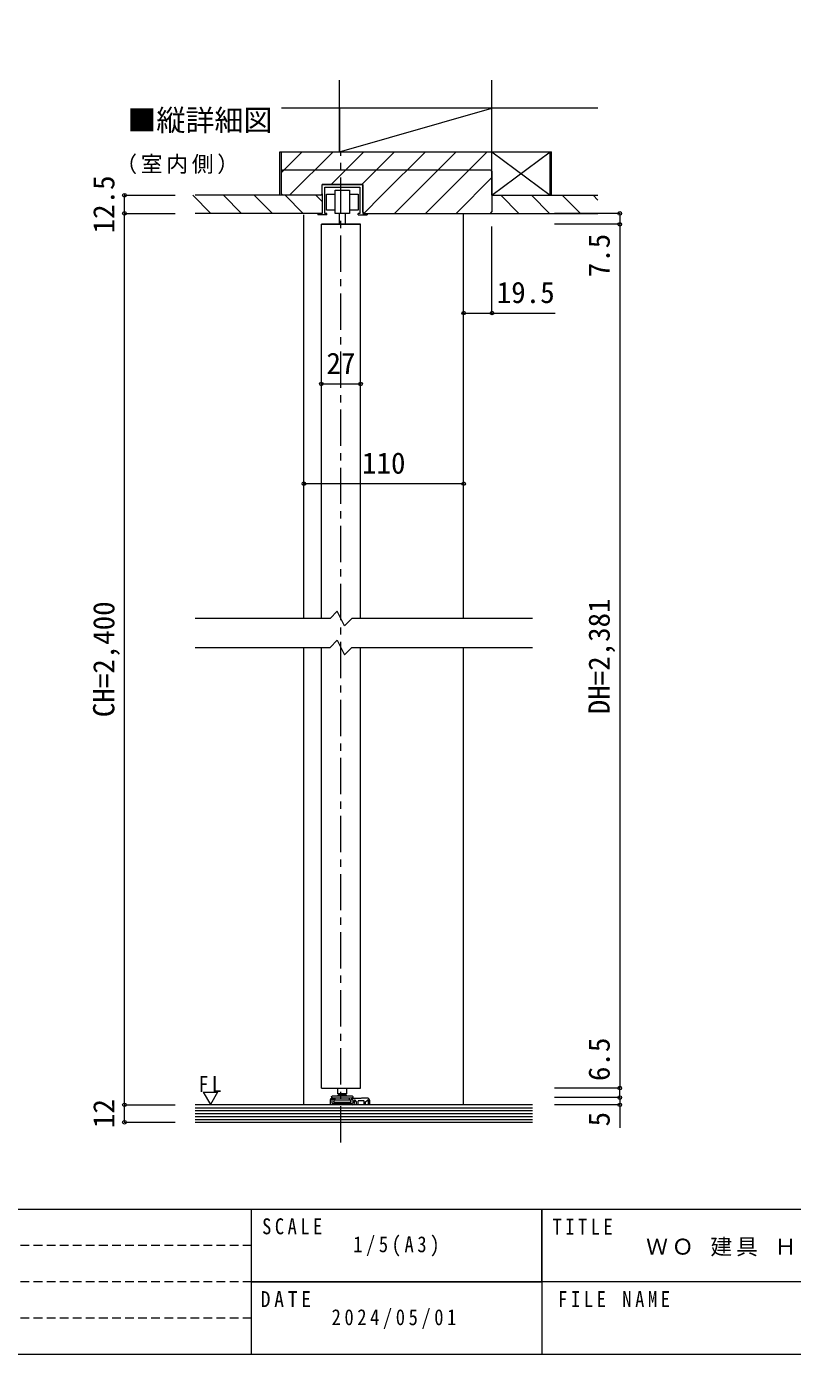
# Model space of a CAD drawing. Units: millimetres on the paper, with parts at other scales. Extents: x -197 to 198, y -138 to 137.
# Drawn here: x -13.2 to 92.3, y -138 to 45 of the extents above; entities that cross this region are included whole.
import ezdxf
from ezdxf.enums import TextEntityAlignment as Align

# ---------------------------------------------------------------- set-up
doc = ezdxf.new("R2010")
doc.units = ezdxf.units.MM
doc.header["$PDMODE"] = 32
doc.header["$PDSIZE"] = 0.5
doc.linetypes.add('CHAIN1', pattern=[8, 5, -1, 1, -1])
doc.linetypes.add('DASHED1', pattern=[1.8, 1.2, -0.6])
for name, color, linetype, lineweight in [('0-0_補助線', 7, 'Continuous', 9), ('0-1_通り芯', 4, 'CHAIN1', 9), ('0-3_仕上げ', 2, 'Continuous', 9), ('0-4_枠', 3, 'Continuous', 9), ('0-6_扉', 6, 'Continuous', 9), ('0-7_金物', 7, 'Continuous', 9), ('0-A_文字', 7, 'Continuous', 9), ('0-B_寸法', 7, 'Continuous', 9), ('0-C_ハッチ', 4, 'DASHED1', 9), ('F-0_補助線', 7, 'Continuous', 9)]:
    doc.layers.add(name, color=color, linetype=linetype, lineweight=lineweight)
doc.layers.add('F-A_文字', color=7, linetype='Continuous')
doc.styles.add('ＭＳ ゴシック', font='')
doc.styles.get('ＭＳ ゴシック').set_extended_font_data('MS Gothic')

# ---------------------------------------------------------------- blocks, each defined once
blk = doc.blocks.new('03')
at = {"layer": '0-0_補助線'}
for p, q in [((-1.466, -0.07), (-1.466, 0.07)), ((-1.366, 0.17), (0.634, 0.17)), ((-0.566, 1.281), (-0.566, 0.474)), ((-0.566, 0.474), (0.634, 0.474)), ((-0.316, 0.43), (-0.566, 0.474)), ((-0.466, 0.37), (-0.566, 0.27)), ((-0.566, 0.17), (-0.566, 0.27)), ((0.634, 0.27), (-0.566, 0.27)), ((-0.466, 0.37), (0.534, 0.37)), ((-0.316, 0.43), (0.384, 0.43)), ((-0.316, 0.43), (-0.316, 0.37)), ((0.384, 0.43), (0.634, 0.474)), ((0.384, 0.43), (0.384, 0.37)), ((0.634, 0.27), (0.534, 0.37)), ((0.634, 0.474), (0.634, 1.281)), ((0.634, 0.27), (0.634, 0.17)), ((0.634, 0.17), (1.434, 0.17)), ((1.534, 0.07), (1.534, -0.07)), ((-1.466, -0.07), (-1.292, -0.07)), ((-1.292, -0.07), (-1.002, -0.116)), ((-1.002, -0.116), (-0.976, -0.12)), ((-0.976, -0.35), (-0.976, -0.12)), ((-0.976, -0.123), (1.044, -0.123)), ((-0.976, -0.39), (1.044, -0.39)), ((-0.966, -0.69), (1.034, -0.69)), ((1.044, -0.12), (1.36, -0.07)), ((1.044, -0.12), (1.044, -0.35)), ((1.36, -0.07), (1.534, -0.07))]:
    blk.add_line(p, q, dxfattribs=at)
for points in [[(-1.126, -0.53), (-1.126, -0.39), (-1.016, -0.39)], [(-1.016, -0.39), (-0.976, -0.39), (-0.976, -0.35)], [(1.044, -0.35), (1.044, -0.39), (1.084, -0.39)], [(1.084, -0.39), (1.194, -0.39), (1.194, -0.53)]]:
    blk.add_lwpolyline(points, dxfattribs=at)
for centre, radius, start, end in [((-1.366, 0.07), 0.1, 90, 180), ((1.434, 0.07), 0.1, 0, 90), ((-0.966, -0.53), 0.16, 180, 270), ((1.034, -0.53), 0.16, 270, 0)]:
    blk.add_arc(centre, radius, start, end, dxfattribs=at)

msp = doc.modelspace()

# ---------------------------------------------------------------- linework, layer by layer
at = {"layer": '0-0_補助線'}
msp.add_line((29.086, -102.72), (29.086, -102.82), dxfattribs=at)
at = {"layer": '0-1_通り芯'}
msp.add_line((30.126, -108.794), (30.126, 27.75), dxfattribs=at)
at = {"layer": '0-3_仕上げ'}
for p, q in [((29.926, 27.75), (29.926, 37.601)), ((50.926, 27.75), (50.926, 37.601)), ((65.526, 33.75), (21.926, 33.75)), ((21.726, 27.75), (50.926, 27.75)), ((48.926, 27.75), (59.126, 27.75)), ((59.126, 21.75), (59.126, 27.75)), ((27.526, 21.75), (10.026, 21.75)), ((50.926, 21.75), (65.526, 21.75)), ((27.526, 19.25), (10.026, 19.25)), ((50.726, 19.25), (65.526, 19.25)), ((56.526, -103.6), (10.026, -103.6)), ((10.026, -106), (56.526, -106))]:
    msp.add_line(p, q, dxfattribs=at)
at = {"layer": '0-3_仕上げ', "color": 7}
for p, q in [((10.026, -104), (56.526, -104)), ((10.026, -104.4), (56.526, -104.4)), ((10.026, -104.8), (56.526, -104.8)), ((10.026, -105.2), (56.526, -105.2)), ((10.026, -105.6), (56.526, -105.6))]:
    msp.add_line(p, q, dxfattribs=at)
at = {"layer": '0-4_枠'}
for p, q in [((21.726, 21.75), (21.726, 27.75)), ((21.926, 21.95), (21.926, 27.75)), ((21.926, 25.05), (22.126, 25.25)), ((22.126, 25.25), (50.726, 25.25)), ((50.726, 25.25), (50.926, 25.05)), ((50.926, 25.05), (50.926, 19.45)), ((33.126, 23.25), (27.526, 23.25)), ((33.126, 19.45), (33.126, 23.25)), ((21.926, 21.95), (22.126, 21.75)), ((27.326, 21.75), (27.526, 21.95)), ((33.326, 19.25), (33.126, 19.45)), ((33.326, 19.25), (50.726, 19.25)), ((50.726, 19.25), (50.926, 19.45))]:
    msp.add_line(p, q, dxfattribs=at)
at = {"layer": '0-4_枠', "color": 4}
for p, q in [((25.026, -36.578), (25.026, 19.05)), ((47.026, -36.578), (47.026, 19.25)), ((25.026, -103.6), (25.026, -40.578)), ((47.026, -103.6), (47.026, -40.578))]:
    msp.add_line(p, q, dxfattribs=at)
at = {"layer": '0-4_枠', "color": 7}
for p, q in [((28.626, -103.06), (28.626, -103.6)), ((31.766, -103.6), (28.626, -103.6)), ((28.866, -102.92), (28.866, -103.32)), ((29.046, -102.86), (28.926, -102.86)), ((29.086, -102.72), (29.086, -102.82)), ((30.306, -103.48), (30.366, -103.42)), ((31.646, -103.42), (30.366, -103.42)), ((31.526, -102.72), (31.526, -102.82)), ((31.566, -102.86), (31.686, -102.86)), ((31.586, -102.66), (32.846, -102.66)), ((31.746, -102.92), (31.746, -103.32)), ((31.966, -103.015), (31.966, -103.4)), ((32.269, -103.172), (32.069, -102.972)), ((32.286, -103.6), (32.286, -103.215)), ((32.506, -103.6), (32.286, -103.6)), ((32.506, -103.6), (32.506, -103.08)), ((33.286, -103.06), (32.526, -103.06)), ((32.906, -102.72), (32.846, -102.66)), ((32.906, -102.72), (32.966, -102.66)), ((33.706, -102.66), (32.966, -102.66)), ((33.306, -103.6), (33.306, -103.08)), ((33.526, -103.6), (33.306, -103.6)), ((33.906, -103.6), (33.906, -103.051)), ((34.106, -103.6), (33.906, -103.6)), ((34.106, -103.6), (34.106, -103.06))]:
    msp.add_line(p, q, dxfattribs=at)
for points in [[(30.306, -103.48), (30.246, -103.42), (28.966, -103.42)], [(33.526, -103.6), (33.526, -103.19), (33.736, -102.981)]]:
    msp.add_lwpolyline(points, dxfattribs=at)
for centre, radius, start, end in [((29.026, -103.06), 0.4, 90, 180), ((28.926, -102.92), 0.06, 90, 180), ((28.966, -103.32), 0.1, 180, 270), ((29.026, -102.72), 0.06, 0, 90), ((29.046, -102.82), 0.04, 270, 0), ((31.586, -102.72), 0.06, 90, 180), ((31.566, -102.82), 0.04, 180, 270), ((31.646, -103.32), 0.1, 270, 0), ((31.686, -102.92), 0.06, 0, 90), ((31.766, -103.4), 0.2, 270, 0), ((32.026, -103.015), 0.06, 45, 180), ((32.226, -103.215), 0.06, 360, 45), ((32.526, -103.08), 0.02, 90, 180), ((33.286, -103.08), 0.02, 0, 90), ((33.706, -103.06), 0.4, 0, 90), ((33.806, -103.051), 0.1, 360, 135)]:
    msp.add_arc(centre, radius, start, end, dxfattribs=at)
at = {"layer": '0-6_扉'}
for p, q in [((27.426, -36.578), (27.426, 17.75)), ((32.826, -36.578), (32.826, 17.75)), ((27.426, -101.3), (27.426, -40.578)), ((32.826, -101.3), (32.826, -40.578)), ((27.426, -101.3), (32.826, -101.3))]:
    msp.add_line(p, q, dxfattribs=at)
at = {"layer": '0-6_扉', "color": 2}
for p, q in [((28.626, -36.578), (10.026, -36.578)), ((56.526, -36.578), (31.626, -36.578)), ((10.026, -40.578), (28.626, -40.578)), ((31.626, -40.578), (56.526, -40.578))]:
    msp.add_line(p, q, dxfattribs=at)
for points in [[(31.626, -36.578), (30.626, -37.578), (29.626, -35.578), (28.626, -36.578)], [(28.626, -40.578), (29.626, -39.578), (30.626, -41.578), (31.626, -40.578)]]:
    msp.add_lwpolyline(points, dxfattribs=at)
at = {"layer": '0-7_金物', "color": 3}
for p, q in [((27.526, 21.95), (27.526, 23.25)), ((32.826, 17.75), (27.426, 17.75)), ((30.726, 17.75), (29.926, 17.75))]:
    msp.add_line(p, q, dxfattribs=at)
at = {"layer": '0-7_金物'}
for p, q in [((27.926, 22.85), (32.726, 22.85)), ((27.926, 19.25), (27.926, 22.85)), ((32.726, 22.85), (32.726, 19.25)), ((27.526, 21.95), (27.526, 19.25)), ((31.326, 21.89), (32.52, 21.89)), ((32.52, 21.89), (32.52, 19.69)), ((26.926, 19.25), (26.926, 19.05)), ((27.526, 19.25), (26.926, 19.25)), ((28.186, 19.05), (26.926, 19.05)), ((29.326, 19.69), (28.12, 19.69)), ((31.326, 19.25), (29.326, 19.25)), ((29.926, 17.75), (29.926, 19.25)), ((30.726, 19.25), (30.726, 17.75)), ((32.52, 19.69), (31.326, 19.69)), ((32.493, 19.05), (32.493, 19.25)), ((32.726, 19.25), (32.493, 19.25)), ((32.493, 19.05), (33.726, 19.05)), ((33.126, 19.25), (33.726, 19.25)), ((33.726, 19.25), (33.726, 19.05))]:
    msp.add_line(p, q, dxfattribs=at)
at = {"layer": '0-7_金物', "color": 6}
msp.add_line((27.426, 17.75), (32.826, 17.75), dxfattribs=at)
at = {"layer": '0-7_金物'}
for points in [[(27.526, 23.25), (33.126, 23.25), (33.126, 19.25)], [(29.326, 19.25), (29.326, 22.45), (31.326, 22.45), (31.326, 19.25)], [(28.12, 19.69), (28.12, 21.89), (29.326, 21.89)], [(28.186, 19.05), (28.186, 19.25), (27.926, 19.25)]]:
    msp.add_lwpolyline(points, dxfattribs=at)
at = {"layer": '0-A_文字'}
msp.add_line((11.139, -101.837), (12.139, -103.569), dxfattribs=at)
msp.add_lwpolyline([(11.139, -101.837), (13.139, -101.837), (12.139, -103.569)], dxfattribs=at)
at = {"layer": '0-B_寸法'}
for p, q in [((29.926, 33.75), (29.926, 27.75)), ((29.926, 27.75), (50.926, 33.75)), ((50.926, 21.75), (58.926, 27.75)), ((50.926, 27.75), (58.926, 21.75)), ((50.926, 21.75), (50.926, 27.75)), ((58.926, 21.75), (58.926, 27.75))]:
    msp.add_line(p, q, dxfattribs=at)
at = {"layer": '0-B_寸法', "color": 4}
for p, q in [((0.3, 19.25), (0.3, 21.75)), ((0.3, 21.75), (7.3, 21.75)), ((0.3, -103.6), (0.3, 19.25)), ((0.3, 19.25), (7.3, 19.25)), ((68.526, 19.25), (59.526, 19.25)), ((68.526, 19.25), (68.526, 17.75)), ((47.026, 5.52), (47.026, 17.459)), ((50.926, 5.52), (50.926, 17.459)), ((68.526, 17.75), (59.526, 17.75)), ((68.526, 17.75), (68.526, -101.3)), ((47.026, 5.52), (59.642, 5.52)), ((27.426, -4.255), (32.826, -4.255)), ((47.026, -17.997), (25.026, -17.997)), ((68.526, -101.3), (59.526, -101.3)), ((68.526, -101.3), (59.526, -101.3)), ((68.526, -102.6), (68.526, -101.3)), ((0.3, -106), (0.3, -103.6)), ((0.3, -103.6), (7.3, -103.6)), ((68.526, -102.6), (59.526, -102.6)), ((68.526, -103.6), (59.526, -103.6)), ((68.526, -102.6), (68.526, -102.6)), ((68.526, -102.6), (68.526, -106.758)), ((0.3, -106), (7.3, -106))]:
    msp.add_line(p, q, dxfattribs=at)
at = {"layer": '0-B_寸法'}
for p in [(0.3, 21.75), (0.3, 19.25), (68.526, 19.25), (68.526, 17.75), (47.026, 5.52), (50.926, 5.52), (27.426, -4.255), (32.826, -4.255), (25.026, -17.997), (47.026, -17.997), (68.526, -101.3), (68.526, -102.6), (68.526, -102.6), (0.3, -103.6), (68.526, -103.6), (0.3, -106)]:
    msp.add_point(p, dxfattribs=at)
at = {"layer": '0-C_ハッチ', "linetype": 'Continuous'}
for p, q in [((24.796, 27.75), (21.926, 24.88)), ((29.039, 27.75), (23.039, 21.75)), ((33.282, 27.75), (28.782, 23.25)), ((37.524, 27.75), (33.024, 23.25)), ((46.01, 27.75), (40.01, 21.75)), ((50.252, 27.75), (41.752, 19.25)), ((50.926, 24.182), (45.995, 19.25)), ((12.204, 19.25), (9.704, 21.75)), ((16.447, 19.25), (13.947, 21.75)), ((20.689, 19.25), (18.189, 21.75)), ((24.932, 19.25), (22.432, 21.75)), ((27.526, 20.898), (26.675, 21.75)), ((40.01, 21.75), (37.51, 19.25)), ((54.631, 19.25), (52.131, 21.75)), ((58.873, 19.25), (56.373, 21.75)), ((63.116, 19.25), (60.616, 21.75)), ((65.526, 21.082), (64.858, 21.75))]:
    msp.add_line(p, q, dxfattribs=at)
msp.add_lwpolyline([(41.767, 27.75), (35.767, 21.75), (33.267, 19.25)], dxfattribs=at)
at = {"layer": 'F-0_補助線', "color": 3, "lineweight": 18}
msp.add_line((-197.2, -118), (197.8, -118), dxfattribs=at)
at = {"layer": 'F-0_補助線', "color": 2, "linetype": 'DASHED1', "lineweight": 18}
for p, q in [((17.8, -123), (-57.2, -123)), ((17.8, -128), (-57.2, -128)), ((17.8, -133), (-57.2, -133))]:
    msp.add_line(p, q, dxfattribs=at)
at = {"layer": 'F-0_補助線', "color": 3, "lineweight": 18}
msp.add_lwpolyline([(-197.2, 137), (197.8, 137), (197.8, -138), (-197.2, -138)], close=True, dxfattribs=at)
at = {"layer": 'F-0_補助線', "color": 2, "lineweight": 18}
for points in [[(17.8, -118), (57.8, -118), (57.8, -128), (17.8, -128)], [(57.8, -118), (177.8, -118), (177.8, -128), (57.8, -128)], [(17.8, -128), (57.8, -128), (57.8, -138), (17.8, -138)]]:
    msp.add_lwpolyline(points, close=True, dxfattribs=at)

# ---------------------------------------------------------------- block references
at = {"layer": '0-0_補助線', "xscale": -1}
msp.add_blockref('03', (30.341, -102.581), dxfattribs=at)

# ---------------------------------------------------------------- texts
at = {"layer": '0-A_文字', "style": 'ＭＳ ゴシック'}
msp.add_text('■縦詳細図', height=2.933, dxfattribs=at).set_placement((0.7, 29.75), align=Align.BOTTOM_LEFT)
at = {"layer": '0-A_文字', "char_height": 2.199, "attachment_point": 7, "style": 'ＭＳ ゴシック'}
for s, insert in [('\\T1.17;（室内側）', (-0.95, 24.669)), ('\\T1.36;\\W0.9;FL', (10.514, -101.837))]:
    msp.add_mtext(s, dxfattribs=dict(at, insert=insert))
at = {"layer": '0-B_寸法', "style": 'ＭＳ ゴシック'}
for s, p in [('12.5', (-0.2, 16.5)), ('7.5', (68.026, 10.457)), ('CH=2,400', (-0.2, -50.175)), ('DH=2,381', (68.026, -49.775)), ('6.5', (68.026, -100.324)), ('12', (-0.2, -106.8)), ('5', (68.026, -106.572))]:
    msp.add_text(s, height=2.933, rotation=90, dxfattribs=at).set_placement(p, align=Align.BOTTOM_LEFT)
for s, p in [('19.5', (51.585, 6.02)), ('27', (28.126, -3.755)), ('110', (33.026, -17.497))]:
    msp.add_text(s, height=2.933, dxfattribs=at).set_placement(p, align=Align.BOTTOM_LEFT)
at = {"layer": 'F-A_文字', "char_height": 2.199, "attachment_point": 7, "style": 'ＭＳ ゴシック'}
for s, insert in [('\\T1.38;\\W0.85;SCALE', (19.269, -121.478)), ('\\T1.38;\\W0.85;TITLE', (59.269, -121.478)), ('\\T1.39;\\W0.85;1/5(A3)', (31.812, -124.5)), ('\\T1.18;ＷＯ\\~建具\\~Ｈ２４フラットクローゼット\\~固定枠\\~間口９尺', (72.162, -124.5)), ('\\T1.38;\\W0.9;DATE', (19.075, -131.478)), ('\\T1.39;\\W0.85;FILE\\~NAME', (60.044, -131.478)), ('\\T1.39;\\W0.85;2024/05/01', (28.839, -134.5))]:
    msp.add_mtext(s, dxfattribs=dict(at, insert=insert))

doc.saveas('drawing.dxf')
